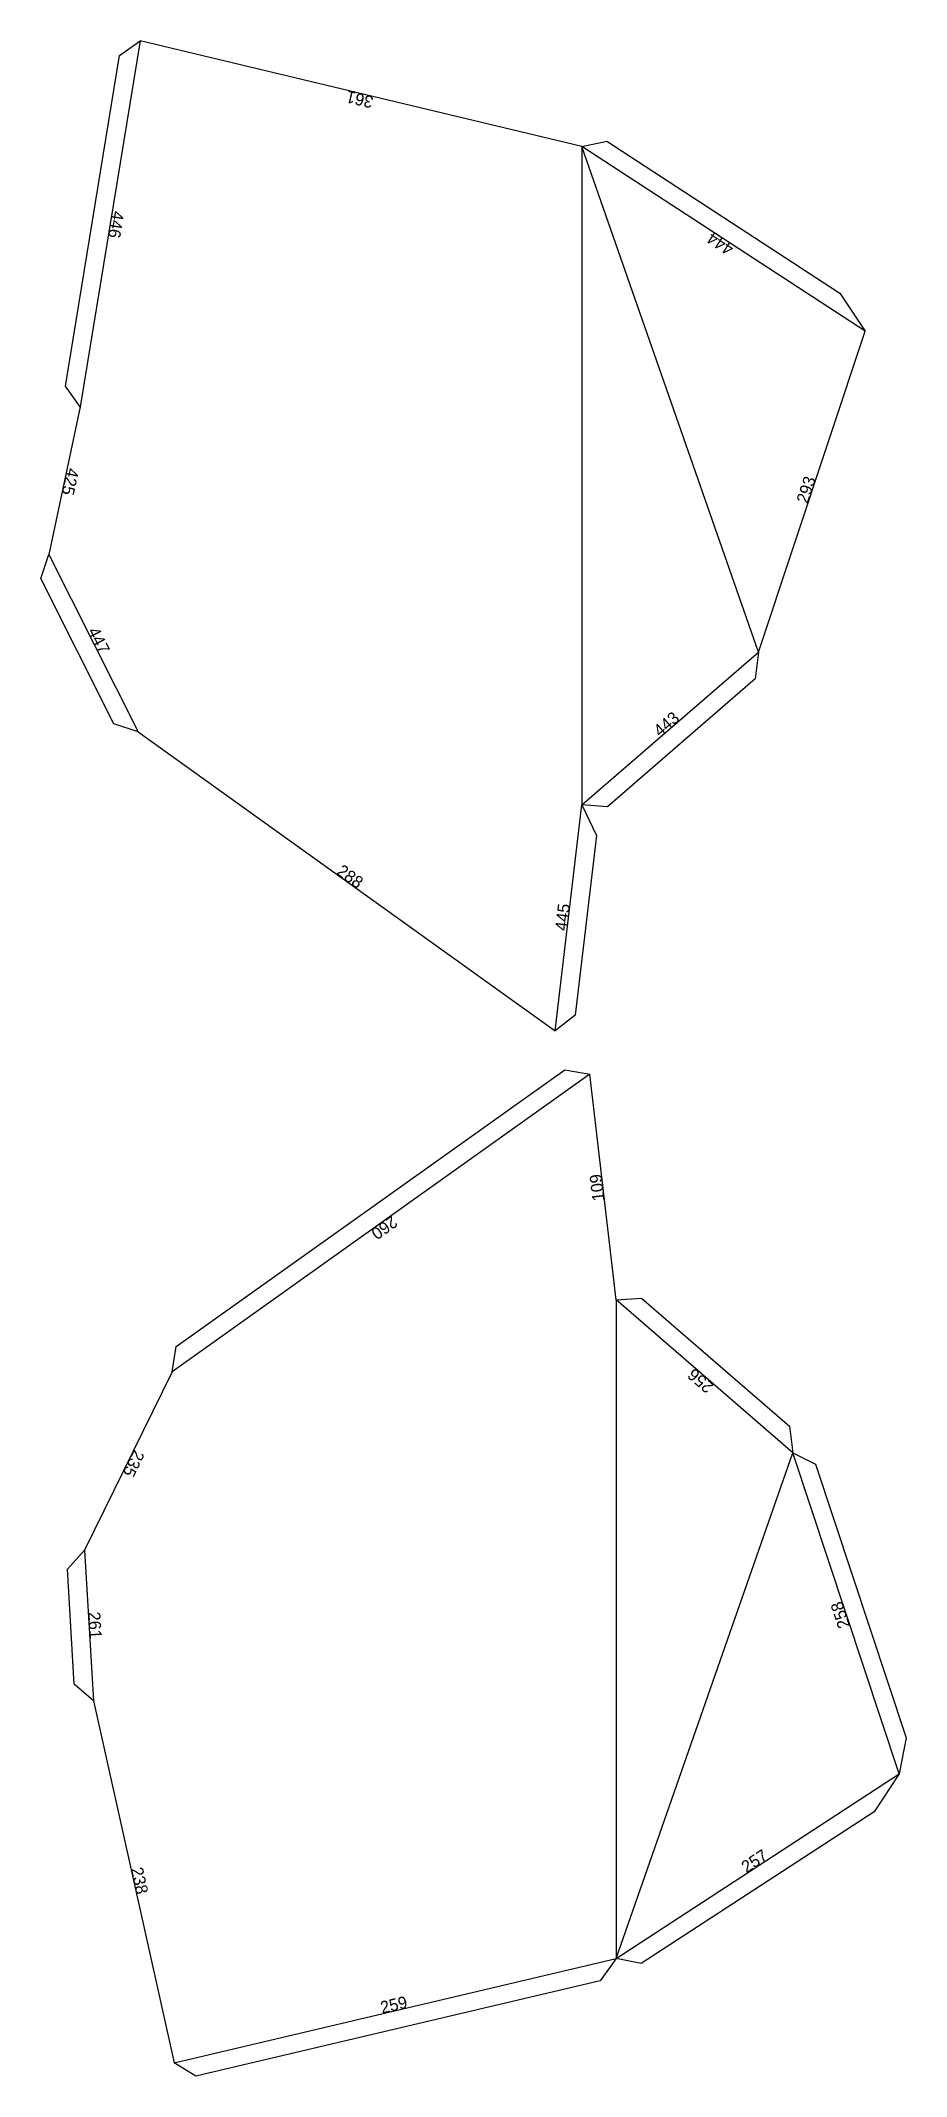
# Model space of a CAD drawing. Extents: x 1223 to 1463, y 20 to 585.
import ezdxf
from ezdxf.enums import TextEntityAlignment as Align

# ---------------------------------------------------------------- set-up
doc = ezdxf.new("R2010")
doc.units = 0

msp = doc.modelspace()

# ---------------------------------------------------------------- linework, layer by layer
at = {"layer": 'CutLine', "color": 8, "linetype": 'CONTINUOUS'}
for p, q in [((1244.683, 581.140726), (1250.425799, 585.266287)), ((1373.115617, 555.876939), (1250.425799, 585.266287)), ((1229.643275, 489.368625), (1244.683, 581.140726)), ((1373.115617, 555.876939), (1380.034793, 557.334678)), ((1380.034793, 557.334678), (1444.749633, 515.143016)), ((1444.749633, 515.143016), (1451.724629, 504.626794)), ((1422.150337, 415.444633), (1451.724629, 504.626794)), ((1233.768836, 483.625825), (1229.643275, 489.368625)), ((1233.768836, 483.625825), (1225.014565, 442.620115)), ((1222.799177, 435.905053), (1225.014565, 442.620115)), ((1243.148067, 395.518847), (1222.799177, 435.905053)), ((1422.150337, 415.444633), (1421.235658, 408.041475)), ((1421.235658, 408.041475), (1380.168298, 372.509007)), ((1249.863129, 393.303459), (1243.148067, 395.518847)), ((1249.863129, 393.303459), (1365.637075, 310.304859)), ((1380.168298, 372.509007), (1373.115617, 373.018615)), ((1373.115617, 373.018615), (1377.134101, 364.490718)), ((1377.134101, 364.490718), (1371.193949, 314.677633)), ((1371.193949, 314.677633), (1365.637075, 310.304859)), ((1260.451368, 222.595047), (1368.31708, 299.460751)), ((1368.31708, 299.460751), (1375.29064, 298.290509)), ((1382.609816, 235.557954), (1375.29064, 298.290509)), ((1382.609816, 235.557954), (1389.662496, 236.067562)), ((1389.662496, 236.067562), (1430.729857, 200.535094)), ((1259.281127, 215.621487), (1260.451368, 222.595047)), ((1259.281127, 215.621487), (1234.958991, 166.04309)), ((1430.729857, 200.535094), (1431.644536, 193.131936)), ((1431.644536, 193.131936), (1437.964195, 189.959885)), ((1437.964195, 189.959885), (1463.173449, 113.940627)), ((1230.26092, 160.758384), (1234.958991, 166.04309)), ((1232.134033, 128.883603), (1230.26092, 160.758384)), ((1237.41874, 124.185532), (1232.134033, 128.883603)), ((1237.41874, 124.185532), (1259.837074, 23.65864)), ((1463.173449, 113.940627), (1461.218828, 103.949775)), ((1461.218828, 103.949775), (1454.243831, 93.433553)), ((1454.243831, 93.433553), (1389.528992, 51.241891)), ((1382.609816, 52.69963), (1378.117666, 46.499068)), ((1389.528992, 51.241891), (1382.609816, 52.69963)), ((1378.117666, 46.499068), (1265.853755, 19.943864)), ((1265.853755, 19.943864), (1259.837074, 23.65864))]:
    msp.add_line(p, q, dxfattribs=at)
at = {"layer": 'MountainLine', "color": 5, "linetype": 'CONTINUOUS'}
for p, q in [((1422.150337, 415.444633), (1373.115617, 555.876939)), ((1373.115617, 555.876939), (1373.115617, 373.018615)), ((1382.609816, 235.557954), (1382.609816, 52.69963)), ((1382.609816, 52.69963), (1431.644536, 193.131936))]:
    msp.add_line(p, q, dxfattribs=at)
at = {"layer": 'ValleyLine', "color": 1, "linetype": 'CONTINUOUS'}
for p, q in [((1250.425799, 585.266287), (1233.768836, 483.625825)), ((1451.724629, 504.626794), (1373.115617, 555.876939)), ((1225.014565, 442.620115), (1249.863129, 393.303459)), ((1373.115617, 373.018615), (1422.150337, 415.444633)), ((1365.637075, 310.304859), (1373.115617, 373.018615)), ((1375.29064, 298.290509), (1259.281127, 215.621487)), ((1431.644536, 193.131936), (1382.609816, 235.557954)), ((1461.218828, 103.949775), (1431.644536, 193.131936)), ((1234.958991, 166.04309), (1237.41874, 124.185532)), ((1382.609816, 52.69963), (1461.218828, 103.949775)), ((1259.837074, 23.65864), (1382.609816, 52.69963))]:
    msp.add_line(p, q, dxfattribs=at)

# ---------------------------------------------------------------- texts
at = {"layer": 'Edge ID'}
for s, rotation, p in [('361', 166.529089, (1311.770708, 570.571613)), ('446', 260.693028, (1242.097318, 534.446056)), ('444', 146.897149, (1412.420123, 530.251866)), ('425', 257.94889, (1229.3917, 463.12297)), ('293', 71.653618, (1436.937483, 460.035714)), ('447', -63.25841, (1237.438847, 417.961787)), ('443', 40.867148, (1397.632977, 394.231624)), ('288', -35.636823, (1307.750102, 351.804159)), ('445', 83.199658, (1369.376346, 341.661737)), ('109', 96.654766, (1378.950228, 266.924232)), ('260', 215.473883, (1317.285883, 256.955998)), ('256', 139.132852, (1407.127176, 214.344945)), ('235', 243.868387, (1247.120059, 190.832289)), ('261', -86.636896, (1236.188865, 145.114311)), ('258', 108.346382, (1446.431682, 148.540855)), ('257', 33.102851, (1421.914322, 78.324703)), ('238', -77.428278, (1248.627907, 73.922086)), ('259', 13.308284, (1321.223445, 38.179135))]:
    msp.add_text(s, height=3.36, rotation=rotation, dxfattribs=at).set_placement(p, align=Align.CENTER)

doc.saveas('drawing.dxf')
